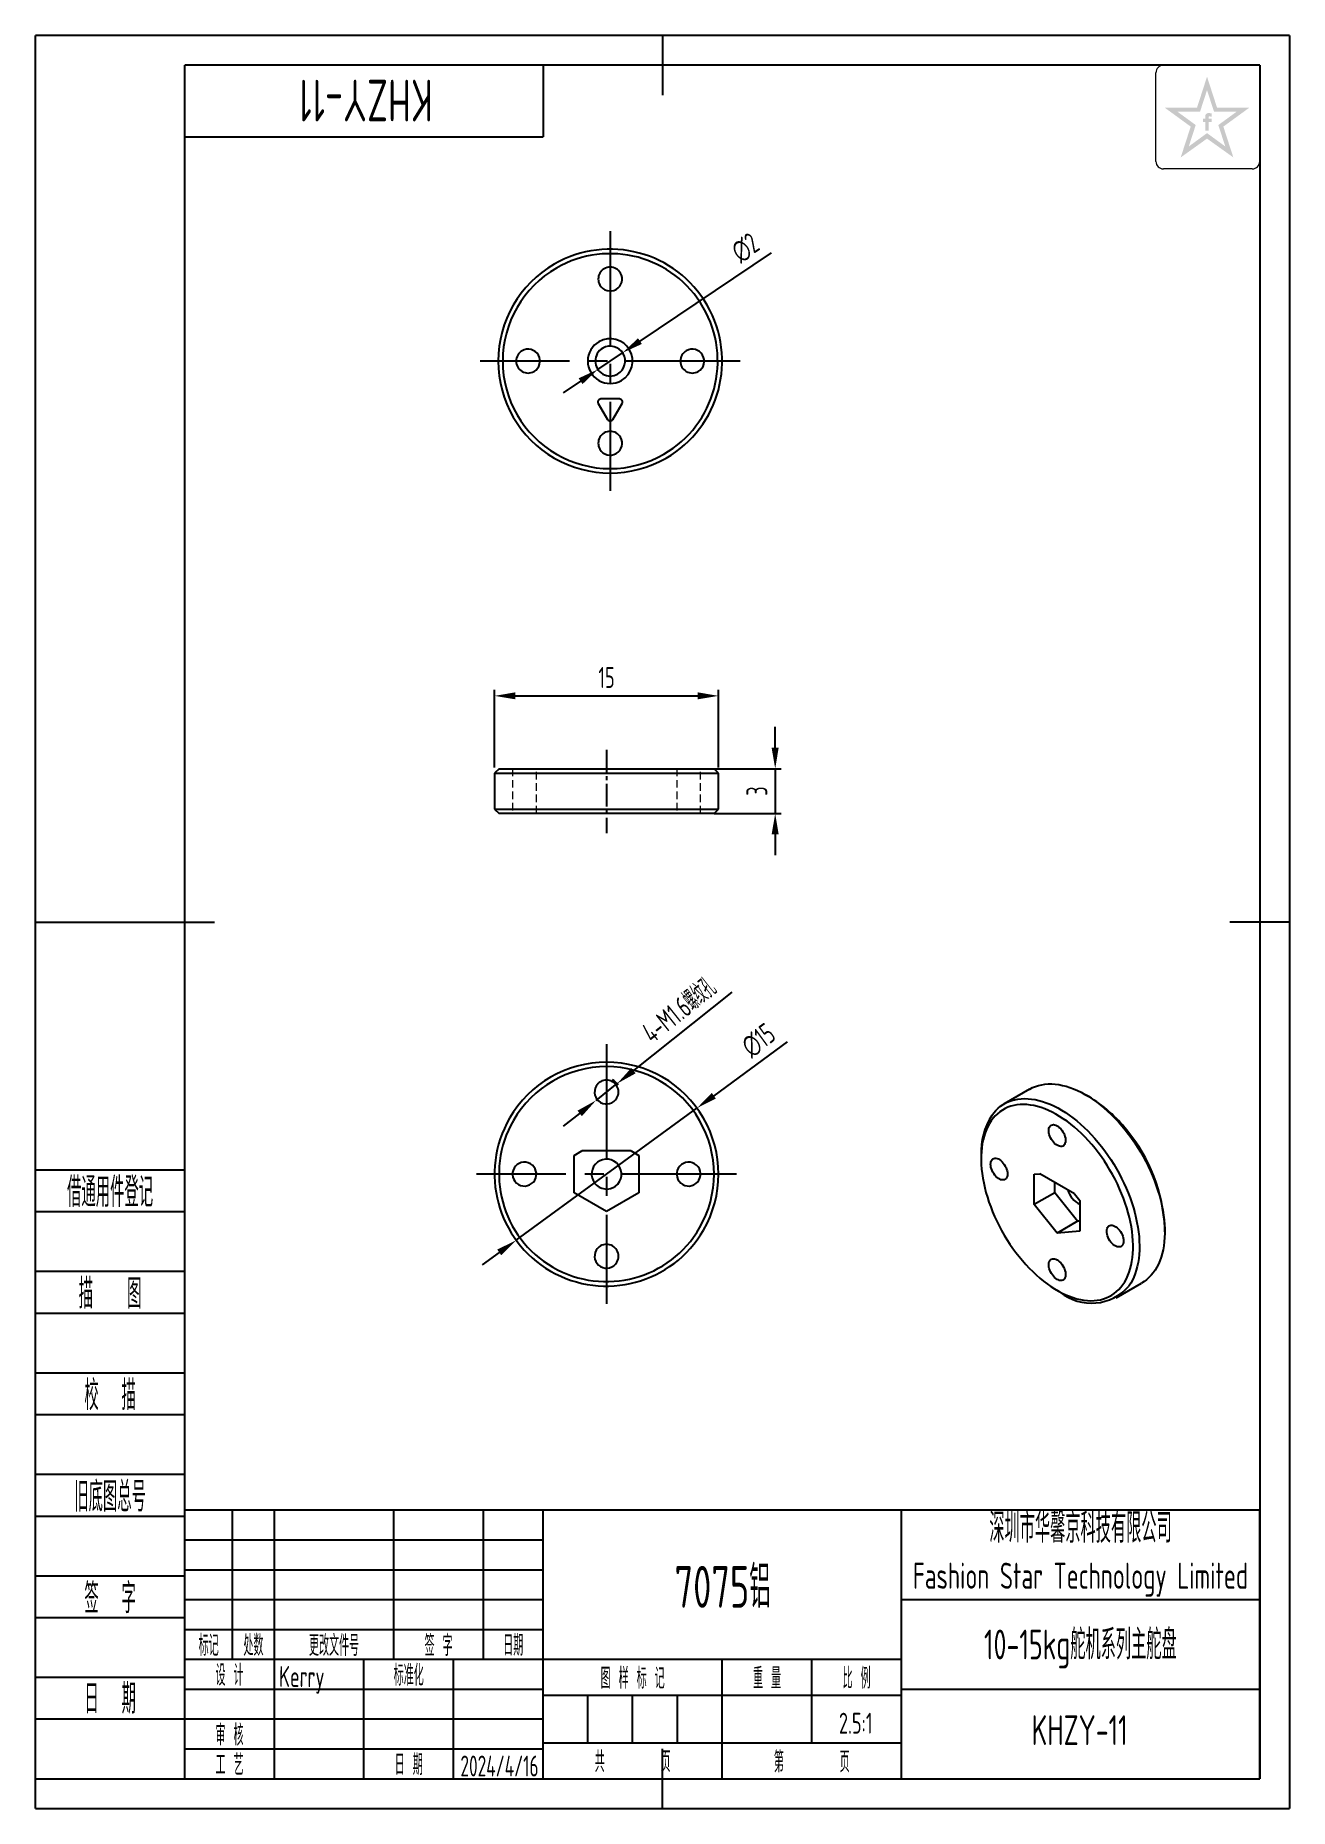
# Model space of a CAD drawing. Header units: millimetres. Extents: x -10 to 74, y -2 to 117.
import ezdxf
from ezdxf.enums import TextEntityAlignment as Align

# ---------------------------------------------------------------- set-up
doc = ezdxf.new("R2010")
doc.units = ezdxf.units.MM
doc.header["$LTSCALE"] = 0.4
doc.linetypes.add('CENTER2', pattern=[28.575, 19.05, -3.175, 3.175, -3.175])
doc.linetypes.add('HIDDEN', pattern=[1.905, 1.27, -0.635])
for name, color, linetype in [('1轮廓实线层', 7, 'Continuous'), ('2细线层', 4, 'Continuous'), ('3中心线层', 1, 'CENTER2'), ('6文字层', 3, 'Continuous'), ('7标注层', 4, 'Continuous'), ('图框层', 7, 'Continuous')]:
    doc.layers.add(name, color=color, linetype=linetype)
doc.styles.add('PC_TEXTSTYLE', font='ISOCP.SHX', dxfattribs={"width": 0.707, "bigfont": 'GBCBIG.SHX'})
doc.styles.add('PC_TEXTSTYLE4', font='ISOCP.SHX', dxfattribs={"width": 0.707, "bigfont": 'GBCBIG.SHX'})
doc.dimstyles.new('GB_DIAMETER', dxfattribs={"dimtxt": 3.5, "dimasz": 3.5, "dimexe": 1, "dimexo": 0, "dimgap": 1.5, "dimtad": 1, "dimjust": 4, "dimdsep": 46, "dimtxsty": 'PC_TEXTSTYLE', "dimcen": 0, "dimclrd": 256, "dimclrt": 3, "dimadec": 0, "dimazin": 2, "dimtp": 0.1, "dimtm": 0.1, "dimtfac": 0.71, "dimtdec": 3, "dimtmove": 0, "dimatfit": 2, "dimfxl": 1, "dimtfill": 1, "dimarcsym": 0})
doc.dimstyles.new('GB_LINEAR', dxfattribs={"dimtxt": 3.5, "dimasz": 3.5, "dimexe": 1, "dimexo": 0, "dimgap": 1.5, "dimtad": 1, "dimdsep": 46, "dimtxsty": 'PC_TEXTSTYLE', "dimcen": 0, "dimclrd": 256, "dimclrt": 3, "dimadec": 0, "dimazin": 2, "dimtp": 0.1, "dimtm": 0.1, "dimtfac": 0.71, "dimtdec": 3, "dimtmove": 0, "dimatfit": 3, "dimfxl": 1, "dimtfill": 1, "dimarcsym": 0})

# ---------------------------------------------------------------- blocks, each defined once
blk = doc.blocks.new('ZwmFrameMain_A4^_^无分区图框^_^portrait')
at = {"layer": '1轮廓实线层'}
for p, q in [((80, 292), (80, 282)), ((0, 0), (0, 287)), ((180, 287), (0, 287)), ((180, 287), (180, 0)), ((-25, 143.5), (5, 143.5)), ((185, 143.5), (175, 143.5)), ((80, -5), (80, 5)), ((0, 0), (180, 0))]:
    blk.add_line(p, q, dxfattribs=at)
at = {"layer": '2细线层'}
for p, q in [((-25, -5), (-25, 292)), ((185, 292), (-25, 292)), ((185, 292), (185, -5)), ((-25, -5), (185, -5))]:
    blk.add_line(p, q, dxfattribs=at)
blk = doc.blocks.new('ZwmFrameMain_标题栏1')
at = {"layer": '1轮廓实线层'}
for p, q in [((-180, 0), (-180, 45)), ((0, 45), (-180, 45)), ((-172, 20), (-172, 45)), ((-165, 20), (-165, 45)), ((-145, 20), (-145, 45)), ((-130, 20), (-130, 45)), ((-120, 0), (-120, 45)), ((0, 0), (0, 45)), ((-60, 30), (0, 30)), ((-180, 20), (-60, 20)), ((-165, 0), (-165, 20)), ((-150, 0), (-150, 20)), ((-135, 0), (-135, 20)), ((-60, 15), (0, 15)), ((-180, 0), (0, 0))]:
    blk.add_line(p, q, dxfattribs=at)
at = {"layer": '1轮廓实线层', "color": 7}
for p, q in [((-60, 0), (-60, 45)), ((-180, 25), (-120, 25))]:
    blk.add_line(p, q, dxfattribs=at)
at = {"layer": '2细线层'}
for p, q in [((-180, 40), (-120, 40)), ((-180, 35), (-120, 35)), ((-180, 30), (-120, 30)), ((-90, 0), (-90, 20)), ((-75, 6), (-75, 20)), ((-180, 15), (-120, 15)), ((-120, 14), (-60, 14)), ((-112.5, 6), (-112.5, 14)), ((-105, 6), (-105, 14)), ((-97.5, 6), (-97.5, 14)), ((-180, 10), (-120, 10)), ((-120, 6), (-60, 6)), ((-180, 5), (-120, 5))]:
    blk.add_line(p, q, dxfattribs=at)
at = {"layer": '6文字层', "style": 'PC_TEXTSTYLE', "width": 0.667}
for s, p in [('标记', (-176, 22.5)), ('处数', (-168.5, 22.5)), (' 更改文件号 ', (-155, 22.5)), (' 签 字 ', (-137.5, 22.5)), (' 日期 ', (-125, 22.5)), (' 设 计 ', (-172.5, 17.51)), (' 标准化 ', (-142.5, 17.51)), (' 图 样 标 记 ', (-105, 17)), (' 重 量 ', (-82.5, 17)), (' 比 例 ', (-67.5, 17)), (' 审 核 ', (-172.5, 7.5)), (' 工 艺 ', (-172.5, 2.5)), (' 日 期 ', (-142.5, 2.5)), ('共       页', (-105, 3)), ('第       页', (-75, 3))]:
    blk.add_text(s, height=3.5, dxfattribs=at).set_placement(p, align=Align.MIDDLE)
at = {"layer": '6文字层', "style": 'PC_TEXTSTYLE', "flags": 8}
for tag, height, width, p, p2 in [('企业名称', 5, 3.445461, (-54.29, 34.82), (-5.27, 34.82)), ('产品名称或材料标记', 7, 1.034456, (-113.46, 28.64), (-66.42, 28.64)), ('图样名称', 5, 3.480264, (-54.79, 19.98), (-5.27, 19.98)), ('标准化', 3.5, 1.756036, (-133.83, 15.37), (-120.75, 15.37)), ('审核', 3.5, 2.723972, (-163.99, 5.37), (-150.63, 5.37)), ('重量', 3.5, 2.448074, (-88.46, 7.54), (-76.55, 7.54)), ('比例', 3.5, 2.367734, (-73.35, 7.54), (-61.93, 7.54)), ('图样代号', 5, 3.489916, (-54.79, 5.63), (-5.52, 5.63)), ('工艺', 3.5, 2.851598, (-164.21, 0.37), (-150.89, 0.37)), ('日期', 3.5, 2.733185, (-133.83, 0.37), (-120.75, 0.37)), ('共几页', 3.5, 0.953151, (-108.58, 1.48), (-101.56, 1.48))]:
    blk.add_attdef(tag, text='', height=height, dxfattribs=dict(at, width=width)).set_placement(p, p2, align=Align.FIT)
at = {"layer": '6文字层', "style": 'PC_TEXTSTYLE', "width": 9.901758, "flags": 8}
blk.add_attdef('设计', text='', height=3.5, rotation=359.5768, dxfattribs=at).set_placement((-164.23, 15.37), (-150.37, 15.27), align=Align.FIT)
at = {"layer": '6文字层', "color": 3, "style": 'PC_TEXTSTYLE', "width": 0.96618, "flags": 8}
blk.add_attdef('第几页', text='', height=3.5, dxfattribs=at).set_placement((-78.29, 1.5), (-71.16, 1.5), align=Align.FIT)
at = {"layer": '6文字层', "color": 0, "style": 'PC_TEXTSTYLE', "width": 0.715273, "flags": 8}
blk.add_attdef('图纸张数', text='', height=3.5, dxfattribs=at).set_placement((-2.66, -3.87), (4.46, -3.87), align=Align.FIT)
blk = doc.blocks.new('ZwmFrameMain_图样代号')
at = {"layer": '2细线层', "linetype": 'Continuous'}
for p in [(60, 0), (0, -12)]:
    blk.add_line(p, (60, -12), dxfattribs=at)
at = {"layer": '6文字层', "style": 'PC_TEXTSTYLE', "width": 2.827942}
blk.add_attdef('图样代号', text='', height=7, rotation=180, dxfattribs=at).set_placement((58.24, -2.4), (2.35, -2.4), align=Align.FIT)
blk = doc.blocks.new('ZwmFrameMain_附加栏')
at = {"layer": '2细线层'}
for p, q in [((-25, 102), (0, 102)), ((-25, 95), (0, 95)), ((-25, 85), (0, 85)), ((-25, 78), (0, 78)), ((-25, 68), (0, 68)), ((-25, 61), (0, 61)), ((-25, 51), (0, 51)), ((-25, 44), (0, 44)), ((-25, 34), (0, 34)), ((-25, 27), (0, 27)), ((-25, 17), (0, 17)), ((-25, 10), (0, 10)), ((-25, 0), (0, 0))]:
    blk.add_line(p, q, dxfattribs=at)
at = {"layer": '6文字层', "color": 3, "style": 'PC_TEXTSTYLE'}
for s, width, p in [('借通用件登记', 0.667, (-12.5, 98.5)), ('描   图', 0.6667, (-12.5, 81.5)), ('校  描', 0.667, (-12.5, 64.5)), ('旧底图总号', 0.667, (-12.5, 47.5)), ('签  字', 0.667, (-12.5, 30.5)), ('日  期', 0.667, (-12.49, 13.6))]:
    blk.add_text(s, height=5, dxfattribs=dict(at, width=width)).set_placement(p, align=Align.MIDDLE)
at = {"layer": '6文字层', "style": 'PC_TEXTSTYLE'}
for tag, width, p, p2 in [('借通用件登记', 0.671328, (-23.44, 86.36), (-1.25, 86.36)), ('描图', 2.120922, (-23.44, 69.36), (-1.25, 69.36)), ('校图', 2.149976, (-23.75, 52.06), (-1.25, 52.06)), ('旧底图总号', 0.761452, (-22.84, 35.67), (-1.86, 35.67)), ('签字', 2.026939, (-23.14, 18.37), (-1.56, 18.37)), ('日期', 1.89999, (-22.84, 1.37), (-2.17, 1.37))]:
    blk.add_attdef(tag, text='', height=5, dxfattribs=dict(at, width=width)).set_placement(p, p2, align=Align.FIT)
blk = doc.blocks.new('*D6')
at = {"layer": '7标注层', "lineweight": -2}
for p, q in [((40.36, 49.36), (35.44, 45.76)), ((22.2, 36.08), (34.31, 44.93)), ((21.07, 35.26), (19.93, 34.43))]:
    blk.add_line(p, q, dxfattribs=at)
at = {"layer": '7标注层'}
for points in [[(35.3, 45.95), (35.57, 45.57), (34.31, 44.93)], [(21.2, 35.07), (20.93, 35.45), (22.2, 36.08)]]:
    blk.add_solid(points, dxfattribs=at)
at = {"layer": 'Defpoints', "color": 0}
for p in [(34.31, 44.93), (22.2, 36.08)]:
    blk.add_point(p, dxfattribs=at)
at = {"layer": '7标注层', "color": 3, "insert": (38.43, 49.47), "char_height": 1.4, "attachment_point": 5, "rotation": 36.1592, "style": 'PC_TEXTSTYLE', "bg_fill": 3, "box_fill_scale": 1.1, "bg_fill_color": 257, "bg_fill_transparency": 0}
blk.add_mtext('∅15', dxfattribs=at)
blk = doc.blocks.new('*D7')
at = {"layer": '7标注层', "lineweight": -2}
for p, q in [((39.55, 69.07), (39.55, 70.47)), ((39.55, 67.67), (39.55, 64.67)), ((39.55, 63.27), (39.55, 61.87))]:
    blk.add_line(p, q, dxfattribs=at)
at = {"layer": '7标注层', "color": 0, "lineweight": -2}
for p, q in [((35.45, 67.67), (39.95, 67.67)), ((35.45, 64.67), (39.95, 64.67))]:
    blk.add_line(p, q, dxfattribs=at)
at = {"layer": '7标注层'}
for points in [[(39.31, 69.07), (39.78, 69.07), (39.55, 67.67)], [(39.78, 63.27), (39.31, 63.27), (39.55, 64.67)]]:
    blk.add_solid(points, dxfattribs=at)
at = {"layer": 'Defpoints', "color": 0}
for p in [(35.45, 67.67), (35.45, 64.67), (39.55, 64.67)]:
    blk.add_point(p, dxfattribs=at)
at = {"layer": '7标注层', "color": 3, "insert": (38.32, 66.17), "char_height": 1.4, "attachment_point": 5, "rotation": 90, "style": 'PC_TEXTSTYLE', "bg_fill": 3, "box_fill_scale": 1.1, "bg_fill_color": 257, "bg_fill_transparency": 0}
blk.add_mtext('3', dxfattribs=at)
blk = doc.blocks.new('*D8')
at = {"layer": '7标注层', "color": 0, "lineweight": -2}
for p, q in [((20.75, 67.75), (20.75, 72.95)), ((35.75, 67.75), (35.75, 72.95))]:
    blk.add_line(p, q, dxfattribs=at)
at = {"layer": '7标注层', "lineweight": -2}
blk.add_line((22.15, 72.55), (34.35, 72.55), dxfattribs=at)
at = {"layer": '7标注层'}
for points in [[(22.15, 72.79), (22.15, 72.32), (20.75, 72.55)], [(34.35, 72.32), (34.35, 72.79), (35.75, 72.55)]]:
    blk.add_solid(points, dxfattribs=at)
at = {"layer": 'Defpoints', "color": 0}
for p in [(35.75, 72.55), (20.75, 67.75), (35.75, 67.75)]:
    blk.add_point(p, dxfattribs=at)
at = {"layer": '7标注层', "color": 3, "insert": (28.25, 73.78), "char_height": 1.4, "attachment_point": 5, "style": 'PC_TEXTSTYLE', "bg_fill": 3, "box_fill_scale": 1.1, "bg_fill_color": 257, "bg_fill_transparency": 0}
blk.add_mtext('15', dxfattribs=at)
blk = doc.blocks.new('*D9')
at = {"layer": '7标注层', "lineweight": -2}
for p, q in [((36.65, 52.69), (30.05, 47.44)), ((27.55, 45.45), (28.96, 46.57)), ((26.45, 44.58), (25.35, 43.71))]:
    blk.add_line(p, q, dxfattribs=at)
at = {"layer": '7标注层', "color": 0, "lineweight": -2}
blk.add_arc((28.25, 46.01), 0.9, 30, 64.17, dxfattribs=at)
at = {"layer": '7标注层'}
for points in [[(29.91, 47.62), (30.2, 47.26), (28.96, 46.57)], [(26.6, 44.39), (26.31, 44.76), (27.55, 45.45)]]:
    blk.add_solid(points, dxfattribs=at)
at = {"layer": 'Defpoints', "color": 0}
for p in [(28.96, 46.57), (27.55, 45.45)]:
    blk.add_point(p, dxfattribs=at)
at = {"layer": '7标注层', "color": 3, "insert": (33.1, 51.51), "char_height": 1.4, "attachment_point": 5, "rotation": 38.4908, "style": 'PC_TEXTSTYLE', "bg_fill": 3, "box_fill_scale": 1.1, "bg_fill_color": 257, "bg_fill_transparency": 0}
blk.add_mtext('4-M1.6螺纹孔', dxfattribs=at)
blk = doc.blocks.new('*D11')
at = {"layer": '7标注层', "lineweight": -2}
for p, q in [((39.27, 102.24), (30.49, 96.32)), ((27.67, 94.42), (29.33, 95.54)), ((26.51, 93.64), (25.35, 92.86))]:
    blk.add_line(p, q, dxfattribs=at)
at = {"layer": '7标注层'}
for points in [[(30.36, 96.51), (30.62, 96.13), (29.33, 95.54)], [(26.64, 93.44), (26.38, 93.83), (27.67, 94.42)]]:
    blk.add_solid(points, dxfattribs=at)
at = {"layer": 'Defpoints', "color": 0}
for p in [(29.33, 95.54), (27.67, 94.42)]:
    blk.add_point(p, dxfattribs=at)
at = {"layer": '7标注层', "color": 3, "insert": (37.55, 102.57), "char_height": 1.4, "attachment_point": 5, "rotation": 33.9826, "style": 'PC_TEXTSTYLE', "bg_fill": 3, "box_fill_scale": 1.1, "bg_fill_color": 257, "bg_fill_transparency": 0}
blk.add_mtext('∅2', dxfattribs=at)

msp = doc.modelspace()

# ---------------------------------------------------------------- hatches: boundary and pattern name
at = {"layer": '6文字层', "lineweight": 5}
h = msp.add_hatch(color=2, dxfattribs=at)
edge = h.paths.add_edge_path(flags=0)
edge.add_line((68.586, 111.009), (68.784, 111.009))
edge.add_line((68.784, 111.009), (68.784, 111.222))
edge.add_line((68.784, 111.222), (68.588, 111.222))
edge.add_line((68.588, 111.222), (68.588, 111.327))
edge.add_spline(control_points=[(68.588, 111.327), (68.588, 111.339), (68.588, 111.387), (68.682, 111.372), (68.741, 111.363), (68.775, 111.355), (68.788, 111.351)], knot_values=[0, 0, 0, 0, 1.4943482, 5.8188355, 8.4876202, 10.3632598, 10.3632598, 10.3632598, 10.3632598], degree=3, periodic=0)
edge.add_line((68.788, 111.351), (68.788, 111.569))
edge.add_spline(control_points=[(68.788, 111.569), (68.753, 111.578), (68.666, 111.598), (68.542, 111.609), (68.428, 111.557), (68.37, 111.485), (68.36, 111.43), (68.357, 111.414)], knot_values=[0, 0, 0, 0, 4.9341397, 11.9452686, 16.0265909, 21.3569295, 23.4510995, 23.4510995, 23.4510995, 23.4510995], degree=3, periodic=0)
edge.add_line((68.357, 111.414), (68.357, 111.222))
edge.add_line((68.357, 111.222), (68.214, 111.222))
edge.add_line((68.214, 111.222), (68.214, 111.009))
edge.add_line((68.214, 111.009), (68.359, 111.009))
edge.add_line((68.359, 111.009), (68.359, 110.414))
edge.add_line((68.359, 110.414), (68.586, 110.414))
edge.add_line((68.586, 110.414), (68.586, 111.009))
h.paths.add_polyline_path([(71.314, 111.966), (69.144, 111.966), (68.474, 114.037), (67.804, 111.966), (65.634, 111.966), (67.381, 110.693), (66.711, 108.628), (68.474, 109.89), (70.237, 108.628), (69.567, 110.693)])
h.paths.add_polyline_path([(69.231, 110.798), (69.697, 109.362), (68.474, 110.257), (67.251, 109.362), (67.717, 110.798), (66.49, 111.693), (68.006, 111.693), (68.474, 113.137), (68.942, 111.693), (70.457, 111.693)], flags=16)

# ---------------------------------------------------------------- linework, layer by layer
at = {"color": 7, "linetype": 'Continuous', "lineweight": 25}
for p, q in [((27.699, 92.146), (28.323, 91.065)), ((28.669, 91.065), (29.293, 92.146)), ((20.751, 65.831), (20.751, 64.971)), ((20.751, 64.971), (21.051, 64.671)), ((20.751, 64.971), (21.756, 64.971)), ((22.016, 64.671), (21.051, 64.671)), ((56.591, 46.197), (54.894, 45.217)), ((60.554, 45.703), (60.342, 45.825)), ((53.341, 41.784), (53.341, 41.539)), ((56.901, 40.504), (57.268, 40.537)), ((56.901, 38.463), (56.901, 40.504)), ((59.595, 39.194), (57.268, 40.537)), ((58.269, 39.253), (56.901, 38.463)), ((58.269, 39.253), (58.269, 39.959)), ((59.8, 37.348), (58.269, 39.253)), ((58.432, 36.558), (56.901, 38.463)), ((59.595, 39.194), (59.963, 38.736)), ((59.963, 38.736), (59.963, 36.695)), ((59.8, 37.348), (58.432, 36.558)), ((59.963, 37.363), (59.8, 37.348)), ((65.644, 36.64), (65.644, 36.885)), ((59.963, 36.695), (58.432, 36.558)), ((58.431, 32.721), (58.643, 32.599)), ((62.394, 32.227), (64.091, 33.206))]:
    msp.add_line(p, q, dxfattribs=at)
at = {"color": 7, "linetype": 'HIDDEN', "lineweight": 18}
for p, q in [((34.746, 64.971), (20.751, 64.971)), ((21.051, 64.671), (34.486, 64.671)), ((23.151, 64.671), (21.951, 64.671)), ((22.351, 64.671), (23.551, 64.671)), ((34.151, 64.671), (32.951, 64.671)), ((33.351, 64.671), (34.551, 64.671))]:
    msp.add_line(p, q, dxfattribs=at)
at = {"color": 7, "linetype": 'Continuous', "lineweight": 25, "flags": 128}
for points in [[(56.591, 46.197), (56.606, 46.206), (56.793, 46.301), (56.987, 46.382), (57.19, 46.446), (57.399, 46.495), (57.616, 46.529), (57.839, 46.546), (58.068, 46.547), (58.302, 46.532), (58.541, 46.501), (58.784, 46.455), (59.031, 46.392), (59.28, 46.314), (59.533, 46.221), (59.787, 46.112), (60.042, 45.989), (60.298, 45.85), (60.555, 45.698), (60.81, 45.531), (61.065, 45.351), (61.318, 45.157), (61.569, 44.951), (61.817, 44.732), (62.061, 44.502), (62.301, 44.261), (62.537, 44.008), (62.768, 43.746), (62.993, 43.475)], [(62.841, 33.115), (62.961, 33.299), (63.069, 33.496), (63.167, 33.706), (63.253, 33.927), (63.327, 34.159), (63.39, 34.402), (63.441, 34.656), (63.48, 34.918), (63.506, 35.19), (63.52, 35.47), (63.522, 35.757), (63.512, 36.051), (63.49, 36.352), (63.455, 36.657), (63.408, 36.968), (63.35, 37.282), (63.279, 37.6), (63.197, 37.92), (63.103, 38.241), (62.998, 38.564), (62.882, 38.886), (62.755, 39.208), (62.618, 39.529), (62.471, 39.847), (62.314, 40.162), (62.148, 40.473), (61.973, 40.78), (61.789, 41.082), (61.597, 41.378), (61.397, 41.666), (61.191, 41.948), (60.978, 42.222), (60.758, 42.486), (60.533, 42.742), (60.303, 42.987), (60.068, 43.222), (59.83, 43.446), (59.588, 43.658), (59.343, 43.858), (59.097, 44.045), (58.848, 44.219), (58.599, 44.379), (58.349, 44.526), (58.099, 44.658), (57.85, 44.776), (57.603, 44.879), (57.357, 44.967), (57.114, 45.039), (56.875, 45.096), (56.639, 45.137), (56.407, 45.163), (56.18, 45.172), (55.959, 45.166), (55.744, 45.144), (55.535, 45.106), (55.333, 45.053), (55.138, 44.984), (54.952, 44.9), (54.774, 44.8), (54.604, 44.686), (54.444, 44.557), (54.294, 44.413), (54.153, 44.256), (54.023, 44.084)], [(54.051, 44.435), (54.185, 44.611), (54.329, 44.773), (54.483, 44.921), (54.646, 45.054), (54.819, 45.172), (55.001, 45.276), (55.192, 45.364), (55.39, 45.436), (55.596, 45.493), (55.81, 45.534), (56.03, 45.56), (56.256, 45.569), (56.487, 45.562), (56.724, 45.539), (56.965, 45.5), (57.21, 45.446), (57.458, 45.376), (57.709, 45.29), (57.962, 45.189), (58.217, 45.073), (58.473, 44.942), (58.73, 44.796), (58.986, 44.636), (59.241, 44.463), (59.495, 44.276), (59.747, 44.076), (59.996, 43.863), (60.242, 43.639), (60.485, 43.403), (60.723, 43.156), (60.956, 42.899), (61.184, 42.632), (61.406, 42.356), (61.621, 42.071), (61.83, 41.779), (62.031, 41.479), (62.224, 41.173), (62.409, 40.861), (62.585, 40.545), (62.752, 40.224), (62.909, 39.899), (63.057, 39.572), (63.194, 39.243), (63.32, 38.912), (63.435, 38.581), (63.54, 38.251), (63.632, 37.921), (63.714, 37.594), (63.783, 37.269), (63.84, 36.947), (63.885, 36.63), (63.918, 36.317), (63.939, 36.011), (63.947, 35.71), (63.943, 35.416), (63.927, 35.131), (63.898, 34.853), (63.857, 34.585), (63.803, 34.326), (63.738, 34.078), (63.661, 33.84), (63.572, 33.614), (63.471, 33.399), (63.36, 33.198), (63.237, 33.009)], [(54.023, 44.084), (53.903, 43.9), (53.795, 43.703), (53.697, 43.494), (53.611, 43.272), (53.537, 43.04), (53.474, 42.797), (53.423, 42.544), (53.384, 42.281), (53.358, 42.009), (53.344, 41.729), (53.341, 41.442), (53.352, 41.148), (53.374, 40.848), (53.409, 40.542), (53.456, 40.231), (53.514, 39.917), (53.585, 39.599), (53.667, 39.279), (53.761, 38.958), (53.866, 38.635), (53.982, 38.313), (54.109, 37.991), (54.246, 37.671), (54.393, 37.352), (54.55, 37.037), (54.716, 36.726), (54.891, 36.419), (55.075, 36.117), (55.267, 35.822), (55.466, 35.533), (55.673, 35.251), (55.886, 34.978), (56.106, 34.713), (56.331, 34.458), (56.561, 34.212), (56.795, 33.977), (57.034, 33.754), (57.276, 33.541), (57.521, 33.342), (57.767, 33.154), (58.016, 32.98), (58.265, 32.82), (58.515, 32.673), (58.765, 32.541), (59.014, 32.423), (59.261, 32.32), (59.507, 32.233), (59.75, 32.16), (59.989, 32.103), (60.225, 32.062), (60.457, 32.037), (60.684, 32.027), (60.905, 32.033), (61.12, 32.055), (61.329, 32.093), (61.531, 32.146), (61.726, 32.215), (61.912, 32.3), (62.09, 32.399), (62.26, 32.514), (62.42, 32.643), (62.57, 32.786), (62.711, 32.944), (62.841, 33.115)], [(58.922, 42.481), (58.874, 42.428), (58.817, 42.39), (58.751, 42.367), (58.677, 42.36), (58.599, 42.37), (58.516, 42.396), (58.432, 42.437), (58.348, 42.493), (58.265, 42.563), (58.187, 42.644), (58.113, 42.735), (58.047, 42.834), (57.99, 42.939), (57.942, 43.047), (57.905, 43.156), (57.88, 43.264), (57.868, 43.367), (57.868, 43.465), (57.88, 43.554), (57.905, 43.633), (57.942, 43.7)], [(57.942, 43.7), (57.99, 43.753), (58.047, 43.792), (58.113, 43.814), (58.187, 43.821), (58.265, 43.811), (58.348, 43.785), (58.432, 43.744), (58.516, 43.688), (58.599, 43.619), (58.677, 43.537), (58.751, 43.446), (58.817, 43.347), (58.874, 43.243), (58.922, 43.134), (58.959, 43.025), (58.983, 42.918), (58.996, 42.814), (58.996, 42.716), (58.983, 42.627), (58.959, 42.548), (58.922, 42.481)], [(62.993, 43.475), (63.212, 43.194), (63.424, 42.906), (63.629, 42.609), (63.826, 42.307), (64.015, 41.998), (64.195, 41.683), (64.367, 41.364), (64.529, 41.042), (64.681, 40.716), (64.823, 40.387), (64.955, 40.057), (65.076, 39.727), (65.186, 39.396), (65.285, 39.066), (65.372, 38.737), (65.447, 38.411), (65.51, 38.087), (65.561, 37.768), (65.6, 37.453), (65.627, 37.143), (65.642, 36.839), (65.644, 36.542), (65.633, 36.252), (65.611, 35.97), (65.576, 35.698), (65.529, 35.434), (65.469, 35.18), (65.398, 34.937), (65.315, 34.705), (65.22, 34.485), (65.114, 34.277), (64.997, 34.081), (64.869, 33.899), (64.73, 33.73), (64.581, 33.575), (64.422, 33.435), (64.254, 33.309), (64.091, 33.206)], [(54.26, 40.442), (54.19, 40.538), (54.128, 40.64), (54.076, 40.747), (54.033, 40.856), (54.002, 40.964), (53.984, 41.07), (53.977, 41.171), (53.984, 41.265), (54.002, 41.349), (54.033, 41.422), (54.076, 41.483), (54.128, 41.528), (54.19, 41.559), (54.26, 41.574), (54.336, 41.572), (54.417, 41.554), (54.501, 41.521), (54.585, 41.472), (54.669, 41.409), (54.75, 41.333), (54.826, 41.247)], [(54.826, 41.247), (54.896, 41.152), (54.958, 41.05), (55.01, 40.943), (55.053, 40.834), (55.083, 40.725), (55.102, 40.619), (55.109, 40.518), (55.102, 40.424), (55.083, 40.34), (55.053, 40.267), (55.01, 40.207), (54.958, 40.161), (54.896, 40.13), (54.826, 40.116), (54.75, 40.117), (54.669, 40.135), (54.585, 40.169), (54.501, 40.218), (54.417, 40.281), (54.336, 40.356), (54.26, 40.442)], [(62.038, 35.952), (61.968, 36.047), (61.906, 36.15), (61.854, 36.256), (61.811, 36.365), (61.781, 36.474), (61.762, 36.58), (61.755, 36.681), (61.762, 36.775), (61.781, 36.859), (61.811, 36.932), (61.854, 36.992), (61.906, 37.038), (61.968, 37.069), (62.038, 37.083), (62.114, 37.082), (62.195, 37.064), (62.279, 37.03), (62.363, 36.981), (62.447, 36.919), (62.528, 36.843), (62.604, 36.757)], [(62.604, 36.757), (62.674, 36.662), (62.736, 36.559), (62.788, 36.453), (62.831, 36.344), (62.862, 36.235), (62.88, 36.129), (62.887, 36.028), (62.88, 35.934), (62.862, 35.85), (62.831, 35.777), (62.788, 35.717), (62.736, 35.671), (62.674, 35.64), (62.604, 35.625), (62.528, 35.627), (62.447, 35.645), (62.363, 35.679), (62.279, 35.727), (62.195, 35.79), (62.114, 35.866), (62.038, 35.952)], [(58.922, 33.499), (58.874, 33.446), (58.817, 33.408), (58.751, 33.385), (58.677, 33.378), (58.599, 33.388), (58.516, 33.414), (58.432, 33.455), (58.348, 33.511), (58.265, 33.581), (58.187, 33.662), (58.113, 33.753), (58.047, 33.852), (57.99, 33.957), (57.942, 34.065), (57.905, 34.174), (57.88, 34.282), (57.868, 34.385), (57.868, 34.483), (57.88, 34.572), (57.905, 34.651), (57.942, 34.718)], [(57.942, 34.718), (57.99, 34.771), (58.047, 34.81), (58.113, 34.832), (58.187, 34.839), (58.265, 34.829), (58.348, 34.803), (58.432, 34.762), (58.516, 34.706), (58.599, 34.637), (58.677, 34.555), (58.751, 34.464), (58.817, 34.365), (58.874, 34.261), (58.922, 34.152), (58.959, 34.043), (58.983, 33.936), (58.996, 33.832), (58.996, 33.734), (58.983, 33.645), (58.959, 33.566), (58.922, 33.499)]]:
    msp.add_lwpolyline(points, dxfattribs=at)
at = {"color": 7, "linetype": 'Continuous', "lineweight": 25}
for centre, radius, start, end in [((22.996, 94.98), 0.8, 120, 300), ((22.996, 94.98), 0.8, 300, 120), ((28.496, 91.165), 0.2, 210, 330), ((28.496, 89.48), 0.8, 30, 210), ((28.496, 89.48), 0.8, 210, 30), ((55.678, 37.641), 9.422, 38.03454, 58.83185), ((57.891, 41.986), 4.555, 147.46045, 182.54182), ((54.655, 36.396), 11, 2.55004, 39.86131), ((60.761, 39.944), 1.687, 196.93478, 218.80267), ((60.341, 39.546), 1.111, 216.39174, 250.10568), ((60.728, 35.174), 3.314, 231.00891, 319.1959)]:
    msp.add_arc(centre, radius, start, end, dxfattribs=at)
at = {"layer": '3中心线层'}
for p, q in [((28.496, 103.68), (28.496, 86.28)), ((37.196, 94.98), (19.796, 94.98))]:
    msp.add_line(p, q, dxfattribs=at)
at = {"layer": '6文字层', "color": 212, "lineweight": 5}
for p, q in [((65.055, 108.358), (65.055, 114.301)), ((65.553, 114.8), (72, 114.8)), ((72, 114.8), (72, 108.358)), ((71.501, 107.86), (65.553, 107.86))]:
    msp.add_line(p, q, dxfattribs=at)
for centre, start, end in [((65.553, 114.301), 90, 180), ((65.553, 108.358), 180, 270), ((71.501, 108.358), 270, 0)]:
    msp.add_arc(centre, 0.499, start, end, dxfattribs=at)

# ---------------------------------------------------------------- block references
at = {"layer": '图框层', "xscale": 0.4, "yscale": 0.4, "zscale": 0.4}
for name in ['ZwmFrameMain_A4^_^无分区图框^_^portrait', 'ZwmFrameMain_附加栏']:
    msp.add_blockref(name, (0, 0), dxfattribs=at)
at = {"layer": '图框层'}
ref = msp.add_blockref('ZwmFrameMain_图样代号', (0, 114.8), dxfattribs=dict(at, xscale=0.4, yscale=0.4, zscale=0.4))
ref.add_attrib('图样代号', 'KHZY-11', dxfattribs={"layer": '6文字层', "height": 2.8, "rotation": 180, "style": 'PC_TEXTSTYLE', "width": 0.707}).set_placement((12.117, 113.839), align=Align.CENTER)
ref = msp.add_blockref('ZwmFrameMain_标题栏1', (72, 0), dxfattribs=dict(at, xscale=0.4, yscale=0.4, zscale=0.4))
ref.add_attrib('产品名称或材料标记', '7075铝', dxfattribs={"layer": '6文字层', "height": 2.8, "style": 'PC_TEXTSTYLE', "width": 0.707}).set_placement((36.023, 11.454), align=Align.CENTER)
ref.add_attrib('设计', 'Kerry', (6.309, 6.149), dxfattribs={"layer": '6文字层', "height": 1.4, "rotation": 359.57685, "style": 'PC_TEXTSTYLE', "width": 0.707})
ref.add_attrib('日期', '2024/4/16', dxfattribs={"layer": '6文字层', "height": 1.4, "style": 'PC_TEXTSTYLE', "width": 0.607728}).set_placement((18.466, 0.149), (23.699, 0.149), align=Align.FIT)
ref.add_attrib('图样名称', '10-15kg舵机系列主舵盘', dxfattribs={"layer": '6文字层', "height": 2, "style": 'PC_TEXTSTYLE', "width": 0.707}).set_placement((59.989, 7.991), align=Align.CENTER)
ref.add_attrib('图样代号', 'KHZY-11', dxfattribs={"layer": '6文字层', "height": 2, "style": 'PC_TEXTSTYLE', "width": 0.707}).set_placement((59.94, 2.252), align=Align.CENTER)
ref.add_attrib('比例', '2.5:1', dxfattribs={"layer": '6文字层', "height": 1.4, "style": 'PC_TEXTSTYLE', "width": 0.707}).set_placement((44.943, 3.017), align=Align.CENTER)

# ---------------------------------------------------------------- texts
at = {"layer": '6文字层', "insert": (60, 15), "char_height": 1.75, "width": 24, "attachment_point": 5, "style": 'PC_TEXTSTYLE4'}
msp.add_mtext('{\\H1.142857x;深圳市华馨京科技有限公司}\\P\\pxsm1,qc;Fashion Star Technology Limited', dxfattribs=at)

# ---------------------------------------------------------------- next in the draw order: dimensions: what is measured, and where the dimension line sits
at = {"layer": '7标注层'}
for p1, p2, picture, middle in [((27.667, 94.421), (29.325, 95.539), '*D11', (38.241, 101.549)), ((22.196, 36.083), (34.306, 44.934), '*D6', (39.157, 48.479))]:
    dim = msp.add_diameter_dim_2p(p1=p1, p2=p2, dimstyle='GB_DIAMETER', override={"dimscale": 0.4, "dimgap": 1.5, "dimtad": 1, "dimjust": 4, "dimtih": 0, "dimtoh": 0, "dimdec": 2, "dimlfac": 1, "dimse1": 0, "dimse2": 0, "dimsd1": 0, "dimsd2": 0, "dimtix": 0, "dimtofl": 1, "dimatfit": 0, "dimtvp": 0.1}, dxfattribs=at)
    dim.commit()
    dim.dimension.update_dxf_attribs({"geometry": picture, "text_midpoint": middle, "dimtype": 163})
dim = msp.add_linear_dim(base=(39.546, 64.671), p1=(35.451, 67.671), p2=(35.451, 64.671), angle=90, dimstyle='GB_LINEAR', override={"dimscale": 0.4, "dimgap": 1.5, "dimtad": 1, "dimjust": 0, "dimdec": 2, "dimlfac": 1, "dimse1": 0, "dimse2": 0, "dimsd1": 0, "dimsd2": 0, "dimclrd": 256, "dimclre": 0, "dimtofl": 1, "dimtvp": 0.1}, dxfattribs=at)
dim.commit()
dim.dimension.update_dxf_attribs({"geometry": '*D7', "text_midpoint": (38.316, 66.171)})

# ---------------------------------------------------------------- next in the draw order: linework, layer by layer
at = {"color": 7, "linetype": 'Continuous', "lineweight": 25}
for p, q in [((29.12, 92.446), (27.872, 92.446)), ((35.751, 64.971), (35.751, 65.831)), ((21.756, 64.971), (35.751, 64.971)), ((35.451, 64.671), (22.016, 64.671)), ((35.451, 64.671), (35.751, 64.971)), ((26.086, 41.758), (26.605, 42.058)), ((26.086, 39.258), (26.086, 41.758)), ((29.896, 42.058), (26.605, 42.058)), ((29.896, 42.058), (30.416, 41.758)), ((30.416, 41.758), (30.416, 39.258)), ((28.251, 38.008), (26.086, 39.258)), ((30.416, 39.258), (28.251, 38.008))]:
    msp.add_line(p, q, dxfattribs=at)
at = {"color": 7, "linetype": 'HIDDEN', "lineweight": 18}
for p, q in [((34.486, 64.671), (35.451, 64.671)), ((35.751, 64.971), (34.746, 64.971))]:
    msp.add_line(p, q, dxfattribs=at)
at = {"color": 7, "linetype": 'Continuous', "lineweight": 25}
for centre, radius, start, end in [((28.496, 94.98), 7.5, 300, 120), ((28.496, 94.98), 7.2, 300, 120), ((28.496, 94.98), 7.5, 120, 300), ((28.496, 94.98), 7.2, 120, 300), ((28.496, 100.48), 0.8, 30, 210), ((28.496, 100.48), 0.8, 210, 30), ((28.496, 94.98), 1.5, 120, 300), ((28.496, 94.98), 1.5, 300, 120), ((28.496, 94.98), 1, 120, 300), ((28.496, 94.98), 1, 300, 120), ((33.996, 94.98), 0.8, 120, 300), ((33.996, 94.98), 0.8, 300, 120), ((27.872, 92.246), 0.2, 90, 210), ((29.12, 92.246), 0.2, 330, 90), ((22.751, 40.508), 0.8, 60, 240), ((22.751, 40.508), 0.8, 240, 60), ((28.251, 40.508), 1, 60, 240), ((28.251, 40.508), 1, 240, 60), ((33.751, 40.508), 0.8, 60, 240), ((33.751, 40.508), 0.8, 240, 60), ((28.251, 35.008), 0.8, 330, 150), ((28.251, 35.008), 0.8, 150, 330)]:
    msp.add_arc(centre, radius, start, end, dxfattribs=at)
at = {"layer": '3中心线层'}
msp.add_line((36.951, 40.508), (19.551, 40.508), dxfattribs=at)

# ---------------------------------------------------------------- next in the draw order: dimensions: what is measured, and where the dimension line sits
at = {"layer": '7标注层'}
dim = msp.add_linear_dim(base=(35.751, 72.553), p1=(20.751, 67.753), p2=(35.751, 67.753), dimstyle='GB_LINEAR', override={"dimscale": 0.4, "dimgap": 1.5, "dimtad": 1, "dimjust": 0, "dimdec": 2, "dimlfac": 1, "dimse1": 0, "dimse2": 0, "dimsd1": 0, "dimsd2": 0, "dimclrd": 256, "dimclre": 0, "dimtofl": 1, "dimtvp": 0.1}, dxfattribs=at)
dim.commit()
dim.dimension.update_dxf_attribs({"geometry": '*D8', "text_midpoint": (28.251, 73.783)})
dim = msp.add_diameter_dim_2p(p1=(27.546, 45.448), p2=(28.955, 46.569), text='4-M1.6螺纹孔', dimstyle='GB_DIAMETER', override={"dimscale": 0.4, "dimgap": 1.5, "dimtad": 1, "dimjust": 4, "dimtih": 0, "dimtoh": 0, "dimdec": 2, "dimlfac": 1, "dimpost": '<>', "dimcen": 0, "dimse1": 0, "dimse2": 0, "dimsd1": 0, "dimsd2": 0, "dimtix": 0, "dimtofl": 1, "dimatfit": 0, "dimtvp": 0.1}, dxfattribs=at)
dim.commit()
dim.dimension.update_dxf_attribs({"geometry": '*D9', "text_midpoint": (33.214, 49.955), "dimtype": 163})

# ---------------------------------------------------------------- next in the draw order: linework, layer by layer
at = {"color": 7, "linetype": 'Continuous', "lineweight": 25}
for p, q in [((21.051, 67.671), (20.751, 67.371)), ((20.751, 67.371), (20.751, 65.831)), ((20.751, 67.371), (32.001, 67.371)), ((21.051, 67.671), (31.851, 67.671)), ((31.851, 67.671), (35.451, 67.671)), ((32.001, 67.371), (35.751, 67.371)), ((35.751, 67.371), (35.451, 67.671)), ((35.751, 65.831), (35.751, 67.371))]:
    msp.add_line(p, q, dxfattribs=at)
at = {"color": 7, "linetype": 'HIDDEN', "lineweight": 18}
for p, q in [((24.501, 67.371), (20.751, 67.371)), ((24.651, 67.671), (21.051, 67.671)), ((23.151, 67.671), (21.951, 67.671)), ((21.951, 67.671), (21.951, 64.671)), ((22.351, 67.671), (23.551, 67.671)), ((23.551, 64.671), (23.551, 67.671)), ((35.751, 67.371), (24.501, 67.371)), ((35.451, 67.671), (24.651, 67.671)), ((29.001, 67.671), (26.752, 67.671)), ((28.751, 67.371), (27.252, 67.371)), ((27.627, 67.671), (27.427, 67.671)), ((28.944, 67.671), (27.453, 67.671)), ((28.944, 67.671), (27.453, 67.671)), ((27.454, 67.671), (28.078, 67.671)), ((27.501, 67.671), (29.75, 67.671)), ((27.558, 67.671), (29.049, 67.671)), ((27.558, 67.671), (29.049, 67.671)), ((28.875, 67.671), (27.627, 67.671)), ((27.751, 67.371), (29.25, 67.371)), ((28.424, 67.671), (28.078, 67.671)), ((28.424, 67.671), (29.048, 67.671)), ((28.875, 67.671), (29.075, 67.671)), ((34.151, 67.671), (32.951, 67.671)), ((32.951, 67.671), (32.951, 64.671)), ((33.351, 67.671), (34.551, 67.671)), ((34.551, 64.671), (34.551, 67.671))]:
    msp.add_line(p, q, dxfattribs=at)
at = {"color": 7, "linetype": 'Continuous', "lineweight": 25}
for centre, radius, start, end in [((28.251, 40.508), 7.5, 330, 150), ((28.251, 40.508), 7.2, 330, 150), ((28.251, 46.008), 0.8, 150, 330), ((28.251, 46.008), 0.8, 330, 150), ((28.251, 40.508), 7.5, 150, 330), ((28.251, 40.508), 7.2, 150, 330)]:
    msp.add_arc(centre, radius, start, end, dxfattribs=at)
at = {"layer": '3中心线层', "ltscale": 0.2}
msp.add_line((28.251, 68.944), (28.251, 63.344), dxfattribs=at)
at = {"layer": '3中心线层'}
msp.add_line((28.251, 49.208), (28.251, 31.808), dxfattribs=at)

doc.saveas('drawing.dxf')
